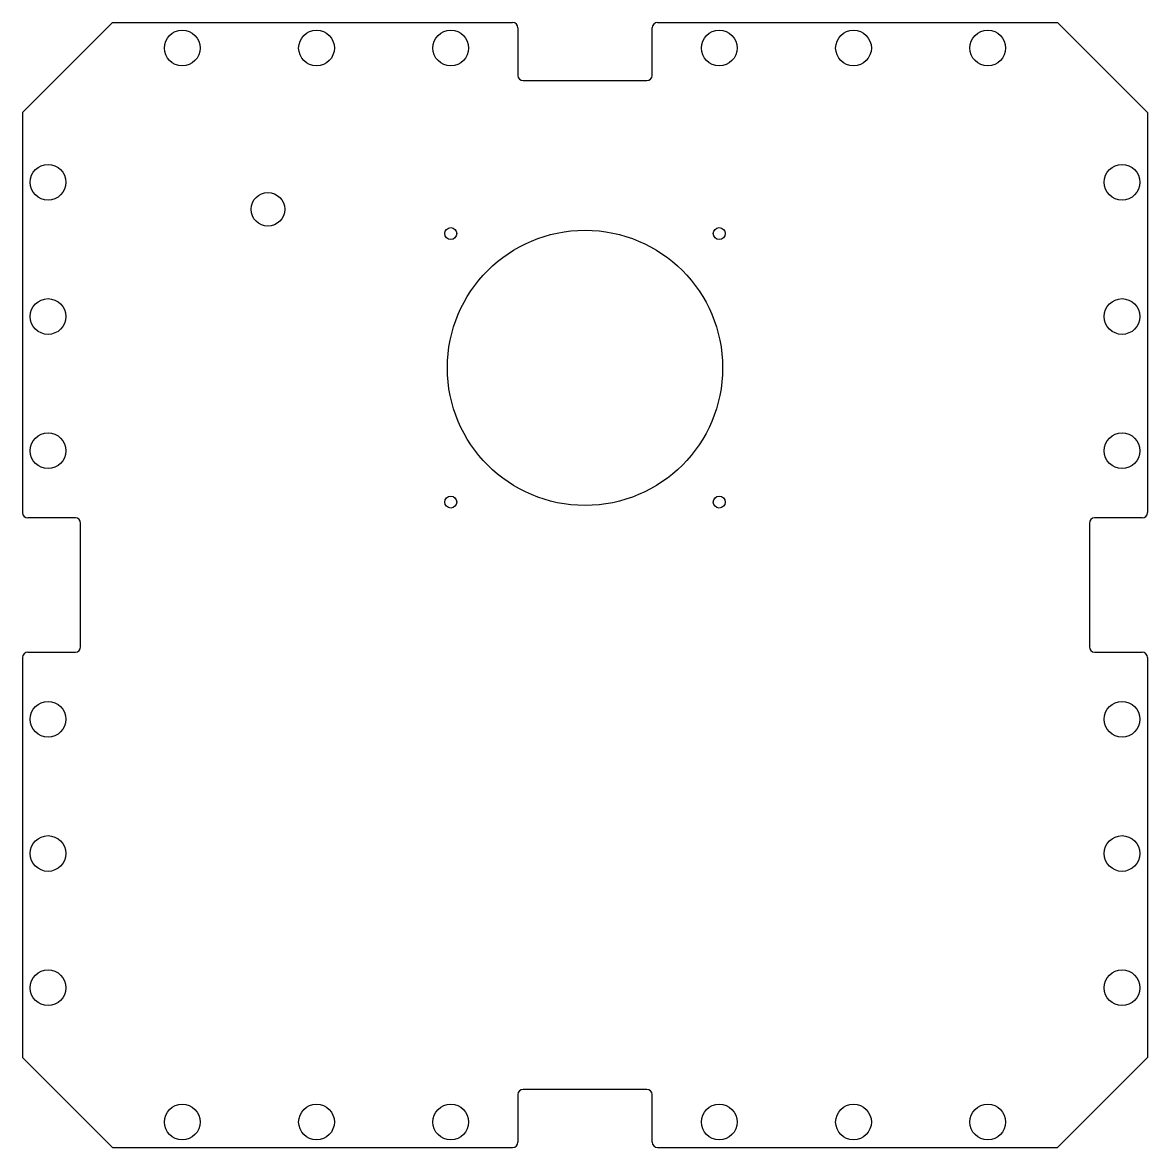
# Model space of a CAD drawing. Header units: millimetres. Extents: x 0 to 213, y -213 to 0.
import ezdxf

# ---------------------------------------------------------------- set-up
doc = ezdxf.new("R2010")
doc.units = ezdxf.units.MM

msp = doc.modelspace()

# ---------------------------------------------------------------- linework, layer by layer
at = {"color": 7, "linetype": 'Continuous', "lineweight": 25}
for p, q in [((17, 0), (0, -17)), ((17, 0), (92.73, 0)), ((120.13, 0), (195.85, 0)), ((212.85, -17), (195.85, 0)), ((93.73, -1), (93.73, -10)), ((119.13, -10), (119.13, -1)), ((94.73, -11), (118.13, -11)), ((0, -17), (0, -92.73)), ((212.85, -17), (212.85, -92.73)), ((10, -93.73), (1, -93.73)), ((11, -118.13), (11, -94.73)), ((201.85, -94.73), (201.85, -118.13)), ((211.85, -93.73), (202.85, -93.73)), ((1, -119.13), (10, -119.13)), ((202.85, -119.13), (211.85, -119.13)), ((0, -120.13), (0, -195.85)), ((212.85, -120.13), (212.85, -195.85)), ((0, -195.85), (17, -212.85)), ((195.85, -212.85), (212.85, -195.85)), ((118.13, -201.85), (94.73, -201.85)), ((93.73, -202.85), (93.73, -211.85)), ((119.13, -211.85), (119.13, -202.85)), ((17, -212.85), (92.73, -212.85)), ((120.13, -212.85), (195.85, -212.85))]:
    msp.add_line(p, q, dxfattribs=at)
for centre, radius in [((30.23, -4.83), 3.38), ((55.63, -4.83), 3.38), ((81.03, -4.83), 3.38), ((131.83, -4.83), 3.38), ((157.23, -4.83), 3.38), ((182.63, -4.83), 3.38), ((4.83, -30.23), 3.38), ((208.03, -30.23), 3.38), ((46.43, -35.34), 3.18), ((81.03, -39.94), 1.13), ((106.43, -65.34), 26.04), ((131.83, -39.94), 1.13), ((4.83, -55.63), 3.38), ((208.03, -55.63), 3.38), ((4.83, -81.03), 3.38), ((208.03, -81.03), 3.38), ((81.03, -90.74), 1.13), ((131.83, -90.74), 1.13), ((4.83, -131.83), 3.38), ((208.03, -131.83), 3.38), ((4.83, -157.23), 3.38), ((208.03, -157.23), 3.38), ((4.83, -182.63), 3.38), ((208.03, -182.63), 3.38), ((30.23, -208.03), 3.38), ((55.63, -208.03), 3.38), ((81.03, -208.03), 3.38), ((131.83, -208.03), 3.38), ((157.23, -208.03), 3.38), ((182.63, -208.03), 3.38)]:
    msp.add_circle(centre, radius, dxfattribs=at)
for centre, start, end in [((92.73, -1), 0, 90), ((120.13, -1), 90, 180), ((94.73, -10), 180, 270), ((118.13, -10), 270, 0), ((1, -92.73), 180, 270), ((211.85, -92.73), 270, 360), ((10, -94.73), 0, 90), ((202.85, -94.73), 90, 180), ((1, -120.13), 90, 180), ((10, -118.13), 270, 0), ((202.85, -118.13), 180, 270), ((211.85, -120.13), 0, 90), ((94.73, -202.85), 90, 180), ((118.13, -202.85), 0, 90), ((92.73, -211.85), 270, 360), ((120.13, -211.85), 180, 270)]:
    msp.add_arc(centre, 1, start, end, dxfattribs=at)

doc.saveas('drawing.dxf')
